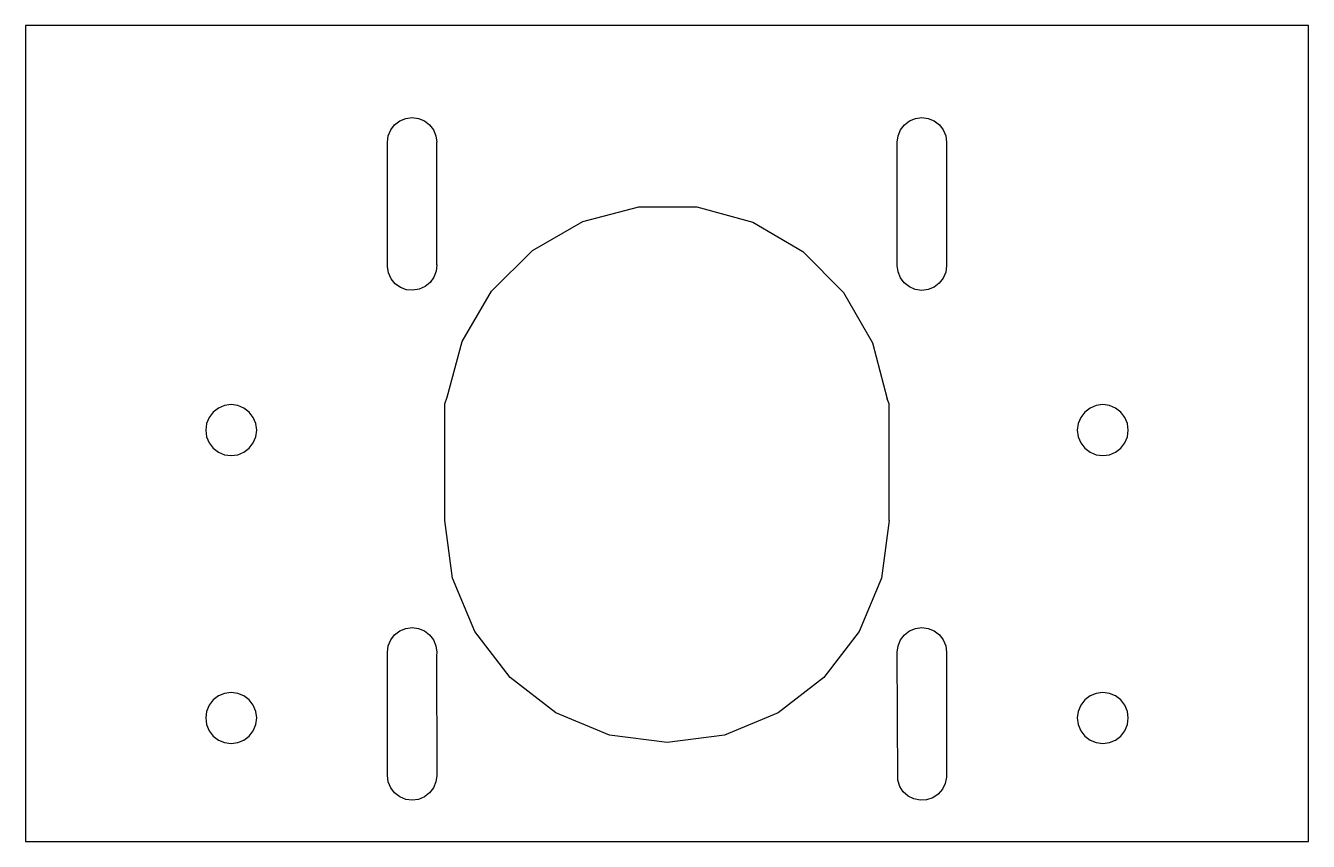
# Model space of a CAD drawing. Extents: x -39 to 39, y -24.8 to 24.8.
import ezdxf

# ---------------------------------------------------------------- set-up
doc = ezdxf.new("R2010")
doc.units = 0
doc.layers.get('0').update_dxf_attribs({"linetype": 'CONTINUOUS'})

msp = doc.modelspace()

# ---------------------------------------------------------------- linework, layer by layer
for p, q in [((39, 24.796), (-39, 24.796)), ((-39, 24.796), (-39, -24.796)), ((39, -24.796), (39, 24.796)), ((-16.799, 18.454), (-16.561, 18.765)), ((-16.561, 18.765), (-16.25, 19.003)), ((-16.25, 19.003), (-15.888, 19.153)), ((-15.888, 19.153), (-15.5, 19.204)), ((-15.5, 19.204), (-15.112, 19.153)), ((-15.112, 19.153), (-14.75, 19.003)), ((-14.75, 19.003), (-14.439, 18.765)), ((-14.439, 18.765), (-14.201, 18.454)), ((14.201, 18.454), (14.439, 18.765)), ((14.439, 18.765), (14.75, 19.003)), ((14.75, 19.003), (15.112, 19.153)), ((15.112, 19.153), (15.5, 19.204)), ((15.5, 19.204), (15.888, 19.153)), ((15.888, 19.153), (16.25, 19.003)), ((16.25, 19.003), (16.561, 18.765)), ((16.561, 18.765), (16.799, 18.454)), ((-17, 17.704), (-16.949, 18.092)), ((-16.949, 18.092), (-16.799, 18.454)), ((-14.201, 18.454), (-14.051, 18.092)), ((-14.051, 18.092), (-14, 17.704)), ((14, 17.704), (14.051, 18.092)), ((14.051, 18.092), (14.201, 18.454)), ((16.799, 18.454), (16.949, 18.092)), ((16.949, 18.092), (17, 17.704)), ((-16.999, 10.155), (-17, 17.704)), ((-14.001, 10.253), (-14, 17.704)), ((14, 10.216), (14, 17.704)), ((17, 17.704), (17, 10.192)), ((-5.123, 12.884), (-1.715, 13.784)), ((-1.715, 13.784), (1.809, 13.772)), ((1.809, 13.772), (5.21, 12.848)), ((-8.181, 11.132), (-5.123, 12.884)), ((5.21, 12.848), (8.256, 11.075)), ((-10.682, 8.649), (-8.181, 11.132)), ((8.256, 11.075), (10.739, 8.574)), ((-16.935, 9.769), (-16.999, 10.155)), ((-14.001, 10.253), (-14.039, 9.863)), ((14.048, 9.827), (14, 10.216)), ((17, 10.192), (16.946, 9.804)), ((-16.774, 9.412), (-16.935, 9.769)), ((-16.526, 9.109), (-16.774, 9.412)), ((-14.177, 9.497), (-14.405, 9.178)), ((-14.039, 9.863), (-14.177, 9.497)), ((14.195, 9.464), (14.048, 9.827)), ((14.431, 9.152), (14.195, 9.464)), ((16.793, 9.444), (16.552, 9.135)), ((16.946, 9.804), (16.793, 9.444)), ((-16.207, 8.881), (-16.526, 9.109)), ((-15.841, 8.743), (-16.207, 8.881)), ((-15.451, 8.705), (-15.841, 8.743)), ((-15.065, 8.768), (-15.451, 8.705)), ((-14.708, 8.93), (-15.065, 8.768)), ((-14.405, 9.178), (-14.708, 8.93)), ((-12.454, 5.603), (-10.682, 8.649)), ((14.74, 8.911), (14.431, 9.152)), ((15.1, 8.758), (14.74, 8.911)), ((15.488, 8.704), (15.1, 8.758)), ((15.877, 8.752), (15.488, 8.704)), ((16.24, 8.899), (15.877, 8.752)), ((16.552, 9.135), (16.24, 8.899)), ((10.739, 8.574), (12.49, 5.516)), ((-13.378, 2.202), (-12.454, 5.603)), ((12.49, 5.516), (13.391, 2.109)), ((-26.901, 1.701), (-27.275, 1.546)), ((-26.5, 1.754), (-26.901, 1.701)), ((-26.099, 1.701), (-26.5, 1.754)), ((-25.725, 1.546), (-26.099, 1.701)), ((-13.5, 1.804), (-13.378, 2.202)), ((-13.5, -5.296), (-13.5, 1.804)), ((13.5, 1.804), (13.391, 2.109)), ((13.5, -5.296), (13.5, 1.804)), ((26.099, 1.701), (25.725, 1.546)), ((26.5, 1.754), (26.099, 1.701)), ((26.901, 1.701), (26.5, 1.754)), ((27.275, 1.546), (26.901, 1.701)), ((-27.842, 0.979), (-27.997, 0.605)), ((-27.596, 1.3), (-27.842, 0.979)), ((-27.275, 1.546), (-27.596, 1.3)), ((-25.404, 1.3), (-25.725, 1.546)), ((-25.158, 0.979), (-25.404, 1.3)), ((-25.003, 0.605), (-25.158, 0.979)), ((25.158, 0.979), (25.003, 0.605)), ((25.404, 1.3), (25.158, 0.979)), ((25.725, 1.546), (25.404, 1.3)), ((27.596, 1.3), (27.275, 1.546)), ((27.842, 0.979), (27.596, 1.3)), ((27.997, 0.605), (27.842, 0.979)), ((-27.997, 0.605), (-28.05, 0.204)), ((-28.05, 0.204), (-27.997, -0.197)), ((-24.95, 0.204), (-25.003, 0.605)), ((-25.003, -0.197), (-24.95, 0.204)), ((25.003, 0.605), (24.95, 0.204)), ((24.95, 0.204), (25.003, -0.197)), ((28.05, 0.204), (27.997, 0.605)), ((27.997, -0.197), (28.05, 0.204)), ((-27.997, -0.197), (-27.842, -0.571)), ((-27.842, -0.571), (-27.596, -0.892)), ((-25.404, -0.892), (-25.158, -0.571)), ((-25.158, -0.571), (-25.003, -0.197)), ((25.003, -0.197), (25.158, -0.571)), ((25.158, -0.571), (25.404, -0.892)), ((27.596, -0.892), (27.842, -0.571)), ((27.842, -0.571), (27.997, -0.197)), ((-27.596, -0.892), (-27.275, -1.138)), ((-27.275, -1.138), (-26.901, -1.293)), ((-26.901, -1.293), (-26.5, -1.346)), ((-26.5, -1.346), (-26.099, -1.293)), ((-26.099, -1.293), (-25.725, -1.138)), ((-25.725, -1.138), (-25.404, -0.892)), ((25.404, -0.892), (25.725, -1.138)), ((25.725, -1.138), (26.099, -1.293)), ((26.099, -1.293), (26.5, -1.346)), ((26.5, -1.346), (26.901, -1.293)), ((26.901, -1.293), (27.275, -1.138)), ((27.275, -1.138), (27.596, -0.892)), ((-13.04, -8.79), (-13.5, -5.296)), ((13.5, -5.296), (13.04, -8.79)), ((-11.691, -12.046), (-13.04, -8.79)), ((13.04, -8.79), (11.691, -12.046)), ((-16.799, -12.546), (-16.561, -12.235)), ((-16.561, -12.235), (-16.25, -11.997)), ((-16.25, -11.997), (-15.888, -11.847)), ((-15.888, -11.847), (-15.5, -11.796)), ((-15.5, -11.796), (-15.112, -11.847)), ((-15.112, -11.847), (-14.75, -11.997)), ((-14.75, -11.997), (-14.439, -12.235)), ((-14.439, -12.235), (-14.201, -12.546)), ((-9.546, -14.842), (-11.691, -12.046)), ((11.691, -12.046), (9.546, -14.842)), ((14.201, -12.546), (14.439, -12.235)), ((14.439, -12.235), (14.75, -11.997)), ((14.75, -11.997), (15.112, -11.847)), ((15.112, -11.847), (15.5, -11.796)), ((15.5, -11.796), (15.888, -11.847)), ((15.888, -11.847), (16.25, -11.997)), ((16.25, -11.997), (16.561, -12.235)), ((16.561, -12.235), (16.799, -12.546)), ((-17, -13.296), (-16.949, -12.908)), ((-16.949, -12.908), (-16.799, -12.546)), ((-14.201, -12.546), (-14.051, -12.908)), ((-14.051, -12.908), (-14, -13.296)), ((14, -13.296), (14.051, -12.908)), ((14.051, -12.908), (14.201, -12.546)), ((16.799, -12.546), (16.949, -12.908)), ((16.949, -12.908), (17, -13.296)), ((-17, -20.796), (-17, -13.296)), ((-14, -13.296), (-14.026, -13.49)), ((-14.026, -13.49), (-14, -20.796)), ((14.028, -21.083), (14, -13.296)), ((17, -13.296), (16.996, -20.9)), ((-6.75, -16.987), (-9.546, -14.842)), ((9.546, -14.842), (6.75, -16.987)), ((-27.596, -16.2), (-27.842, -16.521)), ((-27.275, -15.954), (-27.596, -16.2)), ((-26.901, -15.799), (-27.275, -15.954)), ((-26.5, -15.746), (-26.901, -15.799)), ((-26.099, -15.799), (-26.5, -15.746)), ((-25.725, -15.954), (-26.099, -15.799)), ((-25.404, -16.2), (-25.725, -15.954)), ((-25.158, -16.521), (-25.404, -16.2)), ((25.404, -16.2), (25.158, -16.521)), ((25.725, -15.954), (25.404, -16.2)), ((26.099, -15.799), (25.725, -15.954)), ((26.5, -15.746), (26.099, -15.799)), ((26.901, -15.799), (26.5, -15.746)), ((27.275, -15.954), (26.901, -15.799)), ((27.596, -16.2), (27.275, -15.954)), ((27.842, -16.521), (27.596, -16.2)), ((-27.997, -16.895), (-28.05, -17.296)), ((-27.842, -16.521), (-27.997, -16.895)), ((-25.003, -16.895), (-25.158, -16.521)), ((-24.95, -17.296), (-25.003, -16.895)), ((-3.494, -18.336), (-6.75, -16.987)), ((6.75, -16.987), (3.494, -18.336)), ((25.003, -16.895), (24.95, -17.296)), ((25.158, -16.521), (25.003, -16.895)), ((27.997, -16.895), (27.842, -16.521)), ((28.05, -17.296), (27.997, -16.895)), ((-28.05, -17.296), (-27.997, -17.697)), ((-27.997, -17.697), (-27.842, -18.071)), ((-25.158, -18.071), (-25.003, -17.697)), ((-25.003, -17.697), (-24.95, -17.296)), ((24.95, -17.296), (25.003, -17.697)), ((25.003, -17.697), (25.158, -18.071)), ((27.842, -18.071), (27.997, -17.697)), ((27.997, -17.697), (28.05, -17.296)), ((-27.842, -18.071), (-27.596, -18.392)), ((-27.596, -18.392), (-27.275, -18.638)), ((-27.275, -18.638), (-26.901, -18.793)), ((-26.099, -18.793), (-25.725, -18.638)), ((-25.725, -18.638), (-25.404, -18.392)), ((-25.404, -18.392), (-25.158, -18.071)), ((0, -18.796), (-3.494, -18.336)), ((3.494, -18.336), (0, -18.796)), ((25.158, -18.071), (25.404, -18.392)), ((25.404, -18.392), (25.725, -18.638)), ((25.725, -18.638), (26.099, -18.793)), ((26.901, -18.793), (27.275, -18.638)), ((27.275, -18.638), (27.596, -18.392)), ((27.596, -18.392), (27.842, -18.071)), ((-26.901, -18.793), (-26.5, -18.846)), ((-26.5, -18.846), (-26.099, -18.793)), ((26.099, -18.793), (26.5, -18.846)), ((26.5, -18.846), (26.901, -18.793)), ((-16.949, -21.184), (-17, -20.796)), ((-14, -20.796), (-14.051, -21.184)), ((16.996, -20.9), (16.919, -21.284)), ((-16.799, -21.546), (-16.949, -21.184)), ((-16.561, -21.857), (-16.799, -21.546)), ((-14.201, -21.546), (-14.439, -21.857)), ((-14.051, -21.184), (-14.201, -21.546)), ((14.152, -21.454), (14.028, -21.083)), ((14.368, -21.781), (14.152, -21.454)), ((14.662, -22.04), (14.368, -21.781)), ((16.744, -21.634), (16.485, -21.928)), ((16.919, -21.284), (16.744, -21.634)), ((-16.25, -22.095), (-16.561, -21.857)), ((-15.888, -22.245), (-16.25, -22.095)), ((-15.5, -22.296), (-15.888, -22.245)), ((-15.112, -22.245), (-15.5, -22.296)), ((-14.75, -22.095), (-15.112, -22.245)), ((-14.439, -21.857), (-14.75, -22.095)), ((15.012, -22.215), (14.662, -22.04)), ((15.396, -22.293), (15.012, -22.215)), ((15.787, -22.268), (15.396, -22.293)), ((16.158, -22.144), (15.787, -22.268)), ((16.485, -21.928), (16.158, -22.144)), ((-39, -24.796), (39, -24.796))]:
    msp.add_line(p, q)

doc.saveas('drawing.dxf')
